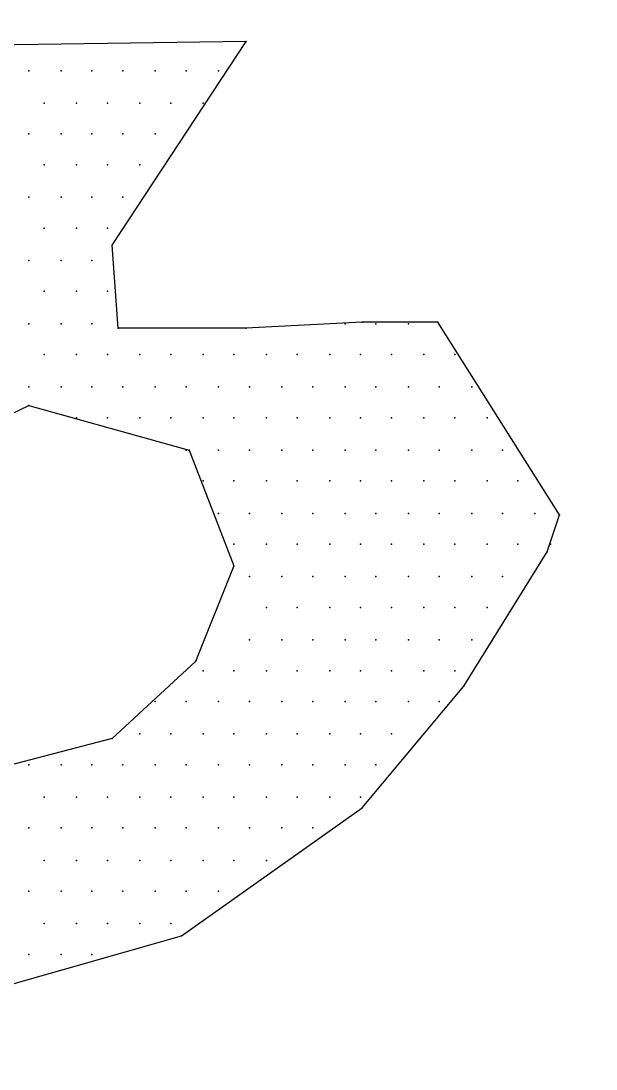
# Model space of a CAD drawing. Extents: x 180421 to 181317, y 668879 to 669680.
# Drawn here: x 180628.748 to 180630.714, y 669618.565 to 669622.152 of the extents above; entities that cross this region are included whole.
import ezdxf

# ---------------------------------------------------------------- set-up
doc = ezdxf.new("R2010")
doc.units = 0
doc.header["$LTSCALE"] = 2.5
doc.header["$MEASUREMENT"] = 0
doc.layers.add('KOTERET', color=1, linetype='CONTINUOUS')

msp = doc.modelspace()

# ---------------------------------------------------------------- linework, layer by layer
at = {"layer": 'KOTERET', "color": 1, "linetype": 'Continuous'}
for points in [[(180622.0816, 669630.2263, 0.06433), (180609.3401, 669633.7416, 0.055067), (180598.0185, 669634.0794, 0.081051), (180584.6436, 669631.3295, 0.05642), (180576.1722, 669626.9486, 0.170965), (180569.6589, 669619.3533, 0.076819), (180568.6666, 669614.8616, 0.118306), (180570.2554, 669608.0158, 0.129737), (180575.3329, 669602.2468, 0.070189), (180585.2717, 669597.0109, 0.047922), (180592.7245, 669595.116, 0.049022), (180603.3916, 669594.3507, 0.072792), (180618.9939, 669597.0531, 0.1248), (180629.2441, 669602.6585, 0.103709), (180634.8759, 669610.6232, 0.036886), (180635.2876, 669612.3703, 0.106536), (180635.0026, 669617.4954, 0.106243), (180629.9355, 669625.2332, 0.106919), (180622.0816, 669630.2263)], [(180592.9145, 669596.2614, 0.049045), (180603.36, 669595.5119, 0.072972), (180618.6666, 669598.1721, 0.125195), (180628.4524, 669603.5083, 0.103069), (180633.7886, 669611.0297, 0.035565), (180634.1422, 669612.5551, 0.105225), (180633.8994, 669617.1365, 0.105504), (180629.1227, 669624.4098, 0.107235), (180621.6594, 669629.1496, 0.064474), (180609.1765, 669632.591, 0.055181), (180598.0871, 669632.9235, 0.081162), (180585.0606, 669630.2474, 0.05669), (180576.7844, 669625.9616, 0.171614), (180570.7409, 669618.9363, 0.076301), (180569.8278, 669614.8194, 0.117637), (180571.2952, 669608.5384, 0.130118), (180575.998, 669603.2022, 0.070334), (180585.6676, 669598.1034, 0.047983), (180592.9145, 669596.2614)]]:
    msp.add_lwpolyline(points, format="xyb", dxfattribs=at)
at = {"layer": 'KOTERET', "color": 2, "linetype": 'Continuous'}
for points in [[(180629.5185, 669622.0821), (180628.0934, 669622.061)], [(180629.0593, 669621.3854), (180629.5185, 669622.0821)], [(180628.7743, 669621.9818), (180628.7743, 669621.9818)], [(180628.8852, 669621.9818), (180628.8852, 669621.9818)], [(180628.9907, 669621.9818), (180628.9907, 669621.9818)], [(180629.0963, 669621.9818), (180629.0963, 669621.9818)], [(180629.2071, 669621.9818), (180629.2071, 669621.9818)], [(180629.3127, 669621.9818), (180629.3127, 669621.9818)], [(180629.4235, 669621.9818), (180629.4235, 669621.9818)], [(180628.8271, 669621.871), (180628.8271, 669621.871)], [(180628.9379, 669621.871), (180628.9379, 669621.871)], [(180629.0435, 669621.871), (180629.0435, 669621.871)], [(180629.1544, 669621.871), (180629.1544, 669621.871)], [(180629.2599, 669621.871), (180629.2599, 669621.871)], [(180629.3708, 669621.871), (180629.3708, 669621.871)], [(180628.7743, 669621.7654), (180628.7743, 669621.7654)], [(180628.8852, 669621.7654), (180628.8852, 669621.7654)], [(180628.9907, 669621.7654), (180628.9907, 669621.7654)], [(180629.0963, 669621.7654), (180629.0963, 669621.7654)], [(180629.2071, 669621.7654), (180629.2071, 669621.7654)], [(180628.8271, 669621.6599), (180628.8271, 669621.6599)], [(180628.9379, 669621.6599), (180628.9379, 669621.6599)], [(180629.0435, 669621.6599), (180629.0435, 669621.6599)], [(180629.1544, 669621.6599), (180629.1544, 669621.6599)], [(180628.7743, 669621.549), (180628.7743, 669621.549)], [(180628.8852, 669621.549), (180628.8852, 669621.549)], [(180628.9907, 669621.549), (180628.9907, 669621.549)], [(180629.0963, 669621.549), (180629.0963, 669621.549)], [(180628.8271, 669621.4435), (180628.8271, 669621.4435)], [(180628.9379, 669621.4435), (180628.9379, 669621.4435)], [(180629.0435, 669621.4435), (180629.0435, 669621.4435)], [(180629.0805, 669621.1004), (180629.0593, 669621.3854)], [(180628.7743, 669621.3326), (180628.7743, 669621.3326)], [(180628.8852, 669621.3326), (180628.8852, 669621.3326)], [(180628.9907, 669621.3326), (180628.9907, 669621.3326)], [(180628.8271, 669621.2271), (180628.8271, 669621.2271)], [(180628.9379, 669621.2271), (180628.9379, 669621.2271)], [(180629.0435, 669621.2271), (180629.0435, 669621.2271)], [(180628.7743, 669621.1162), (180628.7743, 669621.1162)], [(180628.8852, 669621.1162), (180628.8852, 669621.1162)], [(180628.9907, 669621.1162), (180628.9907, 669621.1162)], [(180629.0805, 669621.1004), (180629.0805, 669621.1004)], [(180629.0805, 669621.1004), (180629.0805, 669621.1004)], [(180629.5185, 669621.1004), (180629.0805, 669621.1004)], [(180629.9144, 669621.1215), (180629.5185, 669621.1004)], [(180629.8563, 669621.1162), (180629.8563, 669621.1162)], [(180630.173, 669621.1215), (180629.9144, 669621.1215)], [(180629.9619, 669621.1162), (180629.9619, 669621.1162)], [(180630.0728, 669621.1162), (180630.0728, 669621.1162)], [(180630.59, 669620.4617), (180630.173, 669621.1215)], [(180628.8271, 669621.0107), (180628.8271, 669621.0107)], [(180628.9379, 669621.0107), (180628.9379, 669621.0107)], [(180629.0435, 669621.0107), (180629.0435, 669621.0107)], [(180629.1544, 669621.0107), (180629.1544, 669621.0107)], [(180629.2599, 669621.0107), (180629.2599, 669621.0107)], [(180629.3708, 669621.0107), (180629.3708, 669621.0107)], [(180629.4763, 669621.0107), (180629.4763, 669621.0107)], [(180629.5872, 669621.0107), (180629.5872, 669621.0107)], [(180629.6927, 669621.0107), (180629.6927, 669621.0107)], [(180629.8036, 669621.0107), (180629.8036, 669621.0107)], [(180629.9091, 669621.0107), (180629.9091, 669621.0107)], [(180630.0147, 669621.0107), (180630.0147, 669621.0107)], [(180630.1255, 669621.0107), (180630.1255, 669621.0107)], [(180630.2311, 669621.0107), (180630.2311, 669621.0107)], [(180628.7743, 669620.8998), (180628.7743, 669620.8998)], [(180628.8852, 669620.8998), (180628.8852, 669620.8998)], [(180628.9907, 669620.8998), (180628.9907, 669620.8998)], [(180629.0963, 669620.8998), (180629.0963, 669620.8998)], [(180629.2071, 669620.8998), (180629.2071, 669620.8998)], [(180629.3127, 669620.8998), (180629.3127, 669620.8998)], [(180629.4235, 669620.8998), (180629.4235, 669620.8998)], [(180629.5291, 669620.8998), (180629.5291, 669620.8998)], [(180629.6399, 669620.8998), (180629.6399, 669620.8998)], [(180629.7455, 669620.8998), (180629.7455, 669620.8998)], [(180629.8563, 669620.8998), (180629.8563, 669620.8998)], [(180629.9619, 669620.8998), (180629.9619, 669620.8998)], [(180630.0728, 669620.8998), (180630.0728, 669620.8998)], [(180630.1783, 669620.8998), (180630.1783, 669620.8998)], [(180630.2892, 669620.8998), (180630.2892, 669620.8998)], [(180628.3151, 669620.6148), (180628.7743, 669620.8365)], [(180628.7743, 669620.8365), (180629.3233, 669620.6834)], [(180628.9379, 669620.7943), (180628.9379, 669620.7943)], [(180629.0435, 669620.7943), (180629.0435, 669620.7943)], [(180629.1544, 669620.7943), (180629.1544, 669620.7943)], [(180629.2599, 669620.7943), (180629.2599, 669620.7943)], [(180629.3708, 669620.7943), (180629.3708, 669620.7943)], [(180629.4763, 669620.7943), (180629.4763, 669620.7943)], [(180629.5872, 669620.7943), (180629.5872, 669620.7943)], [(180629.6927, 669620.7943), (180629.6927, 669620.7943)], [(180629.8036, 669620.7943), (180629.8036, 669620.7943)], [(180629.9091, 669620.7943), (180629.9091, 669620.7943)], [(180630.0147, 669620.7943), (180630.0147, 669620.7943)], [(180630.1255, 669620.7943), (180630.1255, 669620.7943)], [(180630.2311, 669620.7943), (180630.2311, 669620.7943)], [(180630.3419, 669620.7943), (180630.3419, 669620.7943)], [(180629.3127, 669620.6834), (180629.3127, 669620.6834)], [(180629.3233, 669620.6834), (180629.4763, 669620.2876)], [(180629.4235, 669620.6834), (180629.4235, 669620.6834)], [(180629.5291, 669620.6834), (180629.5291, 669620.6834)], [(180629.6399, 669620.6834), (180629.6399, 669620.6834)], [(180629.7455, 669620.6834), (180629.7455, 669620.6834)], [(180629.8563, 669620.6834), (180629.8563, 669620.6834)], [(180629.9619, 669620.6834), (180629.9619, 669620.6834)], [(180630.0728, 669620.6834), (180630.0728, 669620.6834)], [(180630.1783, 669620.6834), (180630.1783, 669620.6834)], [(180630.2892, 669620.6834), (180630.2892, 669620.6834)], [(180630.3947, 669620.6834), (180630.3947, 669620.6834)], [(180629.3708, 669620.5779), (180629.3708, 669620.5779)], [(180629.4763, 669620.5779), (180629.4763, 669620.5779)], [(180629.5872, 669620.5779), (180629.5872, 669620.5779)], [(180629.6927, 669620.5779), (180629.6927, 669620.5779)], [(180629.8036, 669620.5779), (180629.8036, 669620.5779)], [(180629.9091, 669620.5779), (180629.9091, 669620.5779)], [(180630.0147, 669620.5779), (180630.0147, 669620.5779)], [(180630.1255, 669620.5779), (180630.1255, 669620.5779)], [(180630.2311, 669620.5779), (180630.2311, 669620.5779)], [(180630.3419, 669620.5779), (180630.3419, 669620.5779)], [(180630.4475, 669620.5779), (180630.4475, 669620.5779)], [(180629.4235, 669620.467), (180629.4235, 669620.467)], [(180629.5291, 669620.467), (180629.5291, 669620.467)], [(180629.6399, 669620.467), (180629.6399, 669620.467)], [(180629.7455, 669620.467), (180629.7455, 669620.467)], [(180629.8563, 669620.467), (180629.8563, 669620.467)], [(180629.9619, 669620.467), (180629.9619, 669620.467)], [(180630.0728, 669620.467), (180630.0728, 669620.467)], [(180630.1783, 669620.467), (180630.1783, 669620.467)], [(180630.2892, 669620.467), (180630.2892, 669620.467)], [(180630.3947, 669620.467), (180630.3947, 669620.467)], [(180630.5056, 669620.467), (180630.5056, 669620.467)], [(180630.5478, 669620.3351), (180630.59, 669620.4617)], [(180629.4763, 669620.3615), (180629.4763, 669620.3615)], [(180629.5872, 669620.3615), (180629.5872, 669620.3615)], [(180629.6927, 669620.3615), (180629.6927, 669620.3615)], [(180629.8036, 669620.3615), (180629.8036, 669620.3615)], [(180629.9091, 669620.3615), (180629.9091, 669620.3615)], [(180630.0147, 669620.3615), (180630.0147, 669620.3615)], [(180630.1255, 669620.3615), (180630.1255, 669620.3615)], [(180630.2311, 669620.3615), (180630.2311, 669620.3615)], [(180630.2628, 669619.8759), (180630.5478, 669620.3351)], [(180630.3419, 669620.3615), (180630.3419, 669620.3615)], [(180630.4475, 669620.3615), (180630.4475, 669620.3615)], [(180630.5583, 669620.3615), (180630.5583, 669620.3615)], [(180629.4763, 669620.2876), (180629.3444, 669619.9603)], [(180629.5291, 669620.2506), (180629.5291, 669620.2506)], [(180629.6399, 669620.2506), (180629.6399, 669620.2506)], [(180629.7455, 669620.2506), (180629.7455, 669620.2506)], [(180629.8563, 669620.2506), (180629.8563, 669620.2506)], [(180629.9619, 669620.2506), (180629.9619, 669620.2506)], [(180630.0728, 669620.2506), (180630.0728, 669620.2506)], [(180630.1783, 669620.2506), (180630.1783, 669620.2506)], [(180630.2892, 669620.2506), (180630.2892, 669620.2506)], [(180630.3947, 669620.2506), (180630.3947, 669620.2506)], [(180629.5872, 669620.145), (180629.5872, 669620.145)], [(180629.6927, 669620.145), (180629.6927, 669620.145)], [(180629.8036, 669620.145), (180629.8036, 669620.145)], [(180629.9091, 669620.145), (180629.9091, 669620.145)], [(180630.0147, 669620.145), (180630.0147, 669620.145)], [(180630.1255, 669620.145), (180630.1255, 669620.145)], [(180630.2311, 669620.145), (180630.2311, 669620.145)], [(180630.3419, 669620.145), (180630.3419, 669620.145)], [(180629.5291, 669620.0342), (180629.5291, 669620.0342)], [(180629.6399, 669620.0342), (180629.6399, 669620.0342)], [(180629.7455, 669620.0342), (180629.7455, 669620.0342)], [(180629.8563, 669620.0342), (180629.8563, 669620.0342)], [(180629.9619, 669620.0342), (180629.9619, 669620.0342)], [(180630.0728, 669620.0342), (180630.0728, 669620.0342)], [(180630.1783, 669620.0342), (180630.1783, 669620.0342)], [(180630.2892, 669620.0342), (180630.2892, 669620.0342)], [(180629.3444, 669619.9603), (180629.0593, 669619.6964)], [(180629.3708, 669619.9286), (180629.3708, 669619.9286)], [(180629.4763, 669619.9286), (180629.4763, 669619.9286)], [(180629.5872, 669619.9286), (180629.5872, 669619.9286)], [(180629.6927, 669619.9286), (180629.6927, 669619.9286)], [(180629.8036, 669619.9286), (180629.8036, 669619.9286)], [(180629.9091, 669619.9286), (180629.9091, 669619.9286)], [(180630.0147, 669619.9286), (180630.0147, 669619.9286)], [(180630.1255, 669619.9286), (180630.1255, 669619.9286)], [(180630.2311, 669619.9286), (180630.2311, 669619.9286)], [(180629.9144, 669619.4589), (180630.2628, 669619.8759)], [(180629.2071, 669619.8231), (180629.2071, 669619.8231)], [(180629.3127, 669619.8231), (180629.3127, 669619.8231)], [(180629.4235, 669619.8231), (180629.4235, 669619.8231)], [(180629.5291, 669619.8231), (180629.5291, 669619.8231)], [(180629.6399, 669619.8231), (180629.6399, 669619.8231)], [(180629.7455, 669619.8231), (180629.7455, 669619.8231)], [(180629.8563, 669619.8231), (180629.8563, 669619.8231)], [(180629.9619, 669619.8231), (180629.9619, 669619.8231)], [(180630.0728, 669619.8231), (180630.0728, 669619.8231)], [(180630.1783, 669619.8231), (180630.1783, 669619.8231)], [(180629.0593, 669619.6964), (180628.5526, 669619.5645)], [(180629.1544, 669619.7122), (180629.1544, 669619.7122)], [(180629.2599, 669619.7122), (180629.2599, 669619.7122)], [(180629.3708, 669619.7122), (180629.3708, 669619.7122)], [(180629.4763, 669619.7122), (180629.4763, 669619.7122)], [(180629.5872, 669619.7122), (180629.5872, 669619.7122)], [(180629.6927, 669619.7122), (180629.6927, 669619.7122)], [(180629.8036, 669619.7122), (180629.8036, 669619.7122)], [(180629.9091, 669619.7122), (180629.9091, 669619.7122)], [(180630.0147, 669619.7122), (180630.0147, 669619.7122)], [(180630.1255, 669619.7122), (180630.1255, 669619.7122)], [(180628.7743, 669619.6067), (180628.7743, 669619.6067)], [(180628.8852, 669619.6067), (180628.8852, 669619.6067)], [(180628.9907, 669619.6067), (180628.9907, 669619.6067)], [(180629.0963, 669619.6067), (180629.0963, 669619.6067)], [(180629.2071, 669619.6067), (180629.2071, 669619.6067)], [(180629.3127, 669619.6067), (180629.3127, 669619.6067)], [(180629.4235, 669619.6067), (180629.4235, 669619.6067)], [(180629.5291, 669619.6067), (180629.5291, 669619.6067)], [(180629.6399, 669619.6067), (180629.6399, 669619.6067)], [(180629.7455, 669619.6067), (180629.7455, 669619.6067)], [(180629.8563, 669619.6067), (180629.8563, 669619.6067)], [(180629.9619, 669619.6067), (180629.9619, 669619.6067)], [(180628.8271, 669619.4958), (180628.8271, 669619.4958)], [(180628.9379, 669619.4958), (180628.9379, 669619.4958)], [(180629.0435, 669619.4958), (180629.0435, 669619.4958)], [(180629.1544, 669619.4958), (180629.1544, 669619.4958)], [(180629.2599, 669619.4958), (180629.2599, 669619.4958)], [(180629.3708, 669619.4958), (180629.3708, 669619.4958)], [(180629.4763, 669619.4958), (180629.4763, 669619.4958)], [(180629.5872, 669619.4958), (180629.5872, 669619.4958)], [(180629.6927, 669619.4958), (180629.6927, 669619.4958)], [(180629.8036, 669619.4958), (180629.8036, 669619.4958)], [(180629.9091, 669619.4958), (180629.9091, 669619.4958)], [(180629.2969, 669619.0208), (180629.9144, 669619.4589)], [(180628.7743, 669619.3903), (180628.7743, 669619.3903)], [(180628.8852, 669619.3903), (180628.8852, 669619.3903)], [(180628.9907, 669619.3903), (180628.9907, 669619.3903)], [(180629.0963, 669619.3903), (180629.0963, 669619.3903)], [(180629.2071, 669619.3903), (180629.2071, 669619.3903)], [(180629.3127, 669619.3903), (180629.3127, 669619.3903)], [(180629.4235, 669619.3903), (180629.4235, 669619.3903)], [(180629.5291, 669619.3903), (180629.5291, 669619.3903)], [(180629.6399, 669619.3903), (180629.6399, 669619.3903)], [(180629.7455, 669619.3903), (180629.7455, 669619.3903)], [(180628.8271, 669619.2794), (180628.8271, 669619.2794)], [(180628.9379, 669619.2794), (180628.9379, 669619.2794)], [(180629.0435, 669619.2794), (180629.0435, 669619.2794)], [(180629.1544, 669619.2794), (180629.1544, 669619.2794)], [(180629.2599, 669619.2794), (180629.2599, 669619.2794)], [(180629.3708, 669619.2794), (180629.3708, 669619.2794)], [(180629.4763, 669619.2794), (180629.4763, 669619.2794)], [(180629.5872, 669619.2794), (180629.5872, 669619.2794)], [(180628.7743, 669619.1739), (180628.7743, 669619.1739)], [(180628.8852, 669619.1739), (180628.8852, 669619.1739)], [(180628.9907, 669619.1739), (180628.9907, 669619.1739)], [(180629.0963, 669619.1739), (180629.0963, 669619.1739)], [(180629.2071, 669619.1739), (180629.2071, 669619.1739)], [(180629.3127, 669619.1739), (180629.3127, 669619.1739)], [(180629.4235, 669619.1739), (180629.4235, 669619.1739)], [(180628.8271, 669619.063), (180628.8271, 669619.063)], [(180628.9379, 669619.063), (180628.9379, 669619.063)], [(180629.0435, 669619.063), (180629.0435, 669619.063)], [(180629.1544, 669619.063), (180629.1544, 669619.063)], [(180629.2599, 669619.063), (180629.2599, 669619.063)], [(180628.6846, 669618.8466), (180629.2969, 669619.0208)], [(180628.7743, 669618.9575), (180628.7743, 669618.9575)], [(180628.8852, 669618.9575), (180628.8852, 669618.9575)], [(180628.9907, 669618.9575), (180628.9907, 669618.9575)]]:
    msp.add_lwpolyline(points, dxfattribs=at)
at = {"layer": 'KOTERET', "color": 1}
for p in [(180629.5185, 669622.0821), (180629.5185, 669622.0821), (180628.7743, 669621.9818), (180628.7743, 669621.9818), (180628.8852, 669621.9818), (180628.8852, 669621.9818), (180628.9907, 669621.9818), (180628.9907, 669621.9818), (180629.0963, 669621.9818), (180629.0963, 669621.9818), (180629.2071, 669621.9818), (180629.2071, 669621.9818), (180629.3127, 669621.9818), (180629.3127, 669621.9818), (180629.4235, 669621.9818), (180629.4235, 669621.9818), (180628.8271, 669621.871), (180628.8271, 669621.871), (180628.9379, 669621.871), (180628.9379, 669621.871), (180629.0435, 669621.871), (180629.0435, 669621.871), (180629.1544, 669621.871), (180629.1544, 669621.871), (180629.2599, 669621.871), (180629.2599, 669621.871), (180629.3708, 669621.871), (180629.3708, 669621.871), (180628.7743, 669621.7654), (180628.7743, 669621.7654), (180628.8852, 669621.7654), (180628.8852, 669621.7654), (180628.9907, 669621.7654), (180628.9907, 669621.7654), (180629.0963, 669621.7654), (180629.0963, 669621.7654), (180629.2071, 669621.7654), (180629.2071, 669621.7654), (180628.8271, 669621.6599), (180628.8271, 669621.6599), (180628.9379, 669621.6599), (180628.9379, 669621.6599), (180629.0435, 669621.6599), (180629.0435, 669621.6599), (180629.1544, 669621.6599), (180629.1544, 669621.6599), (180628.7743, 669621.549), (180628.7743, 669621.549), (180628.8852, 669621.549), (180628.8852, 669621.549), (180628.9907, 669621.549), (180628.9907, 669621.549), (180629.0963, 669621.549), (180629.0963, 669621.549), (180628.8271, 669621.4435), (180628.8271, 669621.4435), (180628.9379, 669621.4435), (180628.9379, 669621.4435), (180629.0435, 669621.4435), (180629.0435, 669621.4435), (180629.0593, 669621.3854), (180629.0593, 669621.3854), (180628.7743, 669621.3326), (180628.7743, 669621.3326), (180628.8852, 669621.3326), (180628.8852, 669621.3326), (180628.9907, 669621.3326), (180628.9907, 669621.3326), (180628.8271, 669621.2271), (180628.8271, 669621.2271), (180628.9379, 669621.2271), (180628.9379, 669621.2271), (180629.0435, 669621.2271), (180629.0435, 669621.2271), (180628.7743, 669621.1162), (180628.7743, 669621.1162), (180628.8852, 669621.1162), (180628.8852, 669621.1162), (180628.9907, 669621.1162), (180628.9907, 669621.1162), (180629.0805, 669621.1004), (180629.0805, 669621.1004), (180629.0805, 669621.1004), (180629.0805, 669621.1004), (180629.0805, 669621.1004), (180629.0805, 669621.1004), (180629.5185, 669621.1004), (180629.5185, 669621.1004), (180629.8563, 669621.1162), (180629.8563, 669621.1162), (180629.9144, 669621.1215), (180629.9144, 669621.1215), (180629.9619, 669621.1162), (180629.9619, 669621.1162), (180630.0728, 669621.1162), (180630.0728, 669621.1162), (180630.173, 669621.1215), (180630.173, 669621.1215), (180628.8271, 669621.0107), (180628.8271, 669621.0107), (180628.9379, 669621.0107), (180628.9379, 669621.0107), (180629.0435, 669621.0107), (180629.0435, 669621.0107), (180629.1544, 669621.0107), (180629.1544, 669621.0107), (180629.2599, 669621.0107), (180629.2599, 669621.0107), (180629.3708, 669621.0107), (180629.3708, 669621.0107), (180629.4763, 669621.0107), (180629.4763, 669621.0107), (180629.5872, 669621.0107), (180629.5872, 669621.0107), (180629.6927, 669621.0107), (180629.6927, 669621.0107), (180629.8036, 669621.0107), (180629.8036, 669621.0107), (180629.9091, 669621.0107), (180629.9091, 669621.0107), (180630.0147, 669621.0107), (180630.0147, 669621.0107), (180630.1255, 669621.0107), (180630.1255, 669621.0107), (180630.2311, 669621.0107), (180630.2311, 669621.0107), (180628.7743, 669620.8998), (180628.7743, 669620.8998), (180628.8852, 669620.8998), (180628.8852, 669620.8998), (180628.9907, 669620.8998), (180628.9907, 669620.8998), (180629.0963, 669620.8998), (180629.0963, 669620.8998), (180629.2071, 669620.8998), (180629.2071, 669620.8998), (180629.3127, 669620.8998), (180629.3127, 669620.8998), (180629.4235, 669620.8998), (180629.4235, 669620.8998), (180629.5291, 669620.8998), (180629.5291, 669620.8998), (180629.6399, 669620.8998), (180629.6399, 669620.8998), (180629.7455, 669620.8998), (180629.7455, 669620.8998), (180629.8563, 669620.8998), (180629.8563, 669620.8998), (180629.9619, 669620.8998), (180629.9619, 669620.8998), (180630.0728, 669620.8998), (180630.0728, 669620.8998), (180630.1783, 669620.8998), (180630.1783, 669620.8998), (180630.2892, 669620.8998), (180630.2892, 669620.8998), (180628.7743, 669620.8365), (180628.7743, 669620.8365), (180628.9379, 669620.7943), (180628.9379, 669620.7943), (180629.0435, 669620.7943), (180629.0435, 669620.7943), (180629.1544, 669620.7943), (180629.1544, 669620.7943), (180629.2599, 669620.7943), (180629.2599, 669620.7943), (180629.3708, 669620.7943), (180629.3708, 669620.7943), (180629.4763, 669620.7943), (180629.4763, 669620.7943), (180629.5872, 669620.7943), (180629.5872, 669620.7943), (180629.6927, 669620.7943), (180629.6927, 669620.7943), (180629.8036, 669620.7943), (180629.8036, 669620.7943), (180629.9091, 669620.7943), (180629.9091, 669620.7943), (180630.0147, 669620.7943), (180630.0147, 669620.7943), (180630.1255, 669620.7943), (180630.1255, 669620.7943), (180630.2311, 669620.7943), (180630.2311, 669620.7943), (180630.3419, 669620.7943), (180630.3419, 669620.7943), (180629.3127, 669620.6834), (180629.3127, 669620.6834), (180629.3233, 669620.6834), (180629.3233, 669620.6834), (180629.4235, 669620.6834), (180629.4235, 669620.6834), (180629.5291, 669620.6834), (180629.5291, 669620.6834), (180629.6399, 669620.6834), (180629.6399, 669620.6834), (180629.7455, 669620.6834), (180629.7455, 669620.6834), (180629.8563, 669620.6834), (180629.8563, 669620.6834), (180629.9619, 669620.6834), (180629.9619, 669620.6834), (180630.0728, 669620.6834), (180630.0728, 669620.6834), (180630.1783, 669620.6834), (180630.1783, 669620.6834), (180630.2892, 669620.6834), (180630.2892, 669620.6834), (180630.3947, 669620.6834), (180630.3947, 669620.6834), (180629.3708, 669620.5779), (180629.3708, 669620.5779), (180629.4763, 669620.5779), (180629.4763, 669620.5779), (180629.5872, 669620.5779), (180629.5872, 669620.5779), (180629.6927, 669620.5779), (180629.6927, 669620.5779), (180629.8036, 669620.5779), (180629.8036, 669620.5779), (180629.9091, 669620.5779), (180629.9091, 669620.5779), (180630.0147, 669620.5779), (180630.0147, 669620.5779), (180630.1255, 669620.5779), (180630.1255, 669620.5779), (180630.2311, 669620.5779), (180630.2311, 669620.5779), (180630.3419, 669620.5779), (180630.3419, 669620.5779), (180630.4475, 669620.5779), (180630.4475, 669620.5779), (180629.4235, 669620.467), (180629.4235, 669620.467), (180629.5291, 669620.467), (180629.5291, 669620.467), (180629.6399, 669620.467), (180629.6399, 669620.467), (180629.7455, 669620.467), (180629.7455, 669620.467), (180629.8563, 669620.467), (180629.8563, 669620.467), (180629.9619, 669620.467), (180629.9619, 669620.467), (180630.0728, 669620.467), (180630.0728, 669620.467), (180630.1783, 669620.467), (180630.1783, 669620.467), (180630.2892, 669620.467), (180630.2892, 669620.467), (180630.3947, 669620.467), (180630.3947, 669620.467), (180630.5056, 669620.467), (180630.5056, 669620.467), (180630.59, 669620.4617), (180630.59, 669620.4617), (180629.4763, 669620.3615), (180629.4763, 669620.3615), (180629.5872, 669620.3615), (180629.5872, 669620.3615), (180629.6927, 669620.3615), (180629.6927, 669620.3615), (180629.8036, 669620.3615), (180629.8036, 669620.3615), (180629.9091, 669620.3615), (180629.9091, 669620.3615), (180630.0147, 669620.3615), (180630.0147, 669620.3615), (180630.1255, 669620.3615), (180630.1255, 669620.3615), (180630.2311, 669620.3615), (180630.2311, 669620.3615), (180630.3419, 669620.3615), (180630.3419, 669620.3615), (180630.4475, 669620.3615), (180630.4475, 669620.3615), (180630.5478, 669620.3351), (180630.5478, 669620.3351), (180630.5583, 669620.3615), (180630.5583, 669620.3615), (180629.4763, 669620.2876), (180629.4763, 669620.2876), (180629.5291, 669620.2506), (180629.5291, 669620.2506), (180629.6399, 669620.2506), (180629.6399, 669620.2506), (180629.7455, 669620.2506), (180629.7455, 669620.2506), (180629.8563, 669620.2506), (180629.8563, 669620.2506), (180629.9619, 669620.2506), (180629.9619, 669620.2506), (180630.0728, 669620.2506), (180630.0728, 669620.2506), (180630.1783, 669620.2506), (180630.1783, 669620.2506), (180630.2892, 669620.2506), (180630.2892, 669620.2506), (180630.3947, 669620.2506), (180630.3947, 669620.2506), (180629.5872, 669620.145), (180629.5872, 669620.145), (180629.6927, 669620.145), (180629.6927, 669620.145), (180629.8036, 669620.145), (180629.8036, 669620.145), (180629.9091, 669620.145), (180629.9091, 669620.145), (180630.0147, 669620.145), (180630.0147, 669620.145), (180630.1255, 669620.145), (180630.1255, 669620.145), (180630.2311, 669620.145), (180630.2311, 669620.145), (180630.3419, 669620.145), (180630.3419, 669620.145), (180629.5291, 669620.0342), (180629.5291, 669620.0342), (180629.6399, 669620.0342), (180629.6399, 669620.0342), (180629.7455, 669620.0342), (180629.7455, 669620.0342), (180629.8563, 669620.0342), (180629.8563, 669620.0342), (180629.9619, 669620.0342), (180629.9619, 669620.0342), (180630.0728, 669620.0342), (180630.0728, 669620.0342), (180630.1783, 669620.0342), (180630.1783, 669620.0342), (180630.2892, 669620.0342), (180630.2892, 669620.0342), (180629.3444, 669619.9603), (180629.3444, 669619.9603), (180629.3708, 669619.9286), (180629.3708, 669619.9286), (180629.4763, 669619.9286), (180629.4763, 669619.9286), (180629.5872, 669619.9286), (180629.5872, 669619.9286), (180629.6927, 669619.9286), (180629.6927, 669619.9286), (180629.8036, 669619.9286), (180629.8036, 669619.9286), (180629.9091, 669619.9286), (180629.9091, 669619.9286), (180630.0147, 669619.9286), (180630.0147, 669619.9286), (180630.1255, 669619.9286), (180630.1255, 669619.9286), (180630.2311, 669619.9286), (180630.2311, 669619.9286), (180630.2628, 669619.8759), (180630.2628, 669619.8759), (180629.2071, 669619.8231), (180629.2071, 669619.8231), (180629.3127, 669619.8231), (180629.3127, 669619.8231), (180629.4235, 669619.8231), (180629.4235, 669619.8231), (180629.5291, 669619.8231), (180629.5291, 669619.8231), (180629.6399, 669619.8231), (180629.6399, 669619.8231), (180629.7455, 669619.8231), (180629.7455, 669619.8231), (180629.8563, 669619.8231), (180629.8563, 669619.8231), (180629.9619, 669619.8231), (180629.9619, 669619.8231), (180630.0728, 669619.8231), (180630.0728, 669619.8231), (180630.1783, 669619.8231), (180630.1783, 669619.8231), (180629.0593, 669619.6964), (180629.0593, 669619.6964), (180629.1544, 669619.7122), (180629.1544, 669619.7122), (180629.2599, 669619.7122), (180629.2599, 669619.7122), (180629.3708, 669619.7122), (180629.3708, 669619.7122), (180629.4763, 669619.7122), (180629.4763, 669619.7122), (180629.5872, 669619.7122), (180629.5872, 669619.7122), (180629.6927, 669619.7122), (180629.6927, 669619.7122), (180629.8036, 669619.7122), (180629.8036, 669619.7122), (180629.9091, 669619.7122), (180629.9091, 669619.7122), (180630.0147, 669619.7122), (180630.0147, 669619.7122), (180630.1255, 669619.7122), (180630.1255, 669619.7122), (180628.7743, 669619.6067), (180628.7743, 669619.6067), (180628.8852, 669619.6067), (180628.8852, 669619.6067), (180628.9907, 669619.6067), (180628.9907, 669619.6067), (180629.0963, 669619.6067), (180629.0963, 669619.6067), (180629.2071, 669619.6067), (180629.2071, 669619.6067), (180629.3127, 669619.6067), (180629.3127, 669619.6067), (180629.4235, 669619.6067), (180629.4235, 669619.6067), (180629.5291, 669619.6067), (180629.5291, 669619.6067), (180629.6399, 669619.6067), (180629.6399, 669619.6067), (180629.7455, 669619.6067), (180629.7455, 669619.6067), (180629.8563, 669619.6067), (180629.8563, 669619.6067), (180629.9619, 669619.6067), (180629.9619, 669619.6067), (180628.8271, 669619.4958), (180628.8271, 669619.4958), (180628.9379, 669619.4958), (180628.9379, 669619.4958), (180629.0435, 669619.4958), (180629.0435, 669619.4958), (180629.1544, 669619.4958), (180629.1544, 669619.4958), (180629.2599, 669619.4958), (180629.2599, 669619.4958), (180629.3708, 669619.4958), (180629.3708, 669619.4958), (180629.4763, 669619.4958), (180629.4763, 669619.4958), (180629.5872, 669619.4958), (180629.5872, 669619.4958), (180629.6927, 669619.4958), (180629.6927, 669619.4958), (180629.8036, 669619.4958), (180629.8036, 669619.4958), (180629.9091, 669619.4958), (180629.9091, 669619.4958), (180629.9144, 669619.4589), (180629.9144, 669619.4589), (180628.7743, 669619.3903), (180628.7743, 669619.3903), (180628.8852, 669619.3903), (180628.8852, 669619.3903), (180628.9907, 669619.3903), (180628.9907, 669619.3903), (180629.0963, 669619.3903), (180629.0963, 669619.3903), (180629.2071, 669619.3903), (180629.2071, 669619.3903), (180629.3127, 669619.3903), (180629.3127, 669619.3903), (180629.4235, 669619.3903), (180629.4235, 669619.3903), (180629.5291, 669619.3903), (180629.5291, 669619.3903), (180629.6399, 669619.3903), (180629.6399, 669619.3903), (180629.7455, 669619.3903), (180629.7455, 669619.3903), (180628.8271, 669619.2794), (180628.8271, 669619.2794), (180628.9379, 669619.2794), (180628.9379, 669619.2794), (180629.0435, 669619.2794), (180629.0435, 669619.2794), (180629.1544, 669619.2794), (180629.1544, 669619.2794), (180629.2599, 669619.2794), (180629.2599, 669619.2794), (180629.3708, 669619.2794), (180629.3708, 669619.2794), (180629.4763, 669619.2794), (180629.4763, 669619.2794), (180629.5872, 669619.2794), (180629.5872, 669619.2794), (180628.7743, 669619.1739), (180628.7743, 669619.1739), (180628.8852, 669619.1739), (180628.8852, 669619.1739), (180628.9907, 669619.1739), (180628.9907, 669619.1739), (180629.0963, 669619.1739), (180629.0963, 669619.1739), (180629.2071, 669619.1739), (180629.2071, 669619.1739), (180629.3127, 669619.1739), (180629.3127, 669619.1739), (180629.4235, 669619.1739), (180629.4235, 669619.1739), (180628.8271, 669619.063), (180628.8271, 669619.063), (180628.9379, 669619.063), (180628.9379, 669619.063), (180629.0435, 669619.063), (180629.0435, 669619.063), (180629.1544, 669619.063), (180629.1544, 669619.063), (180629.2599, 669619.063), (180629.2599, 669619.063), (180629.2969, 669619.0208), (180629.2969, 669619.0208), (180628.7743, 669618.9575), (180628.7743, 669618.9575), (180628.8852, 669618.9575), (180628.8852, 669618.9575), (180628.9907, 669618.9575), (180628.9907, 669618.9575)]:
    msp.add_point(p, dxfattribs=at)

doc.saveas('drawing.dxf')
